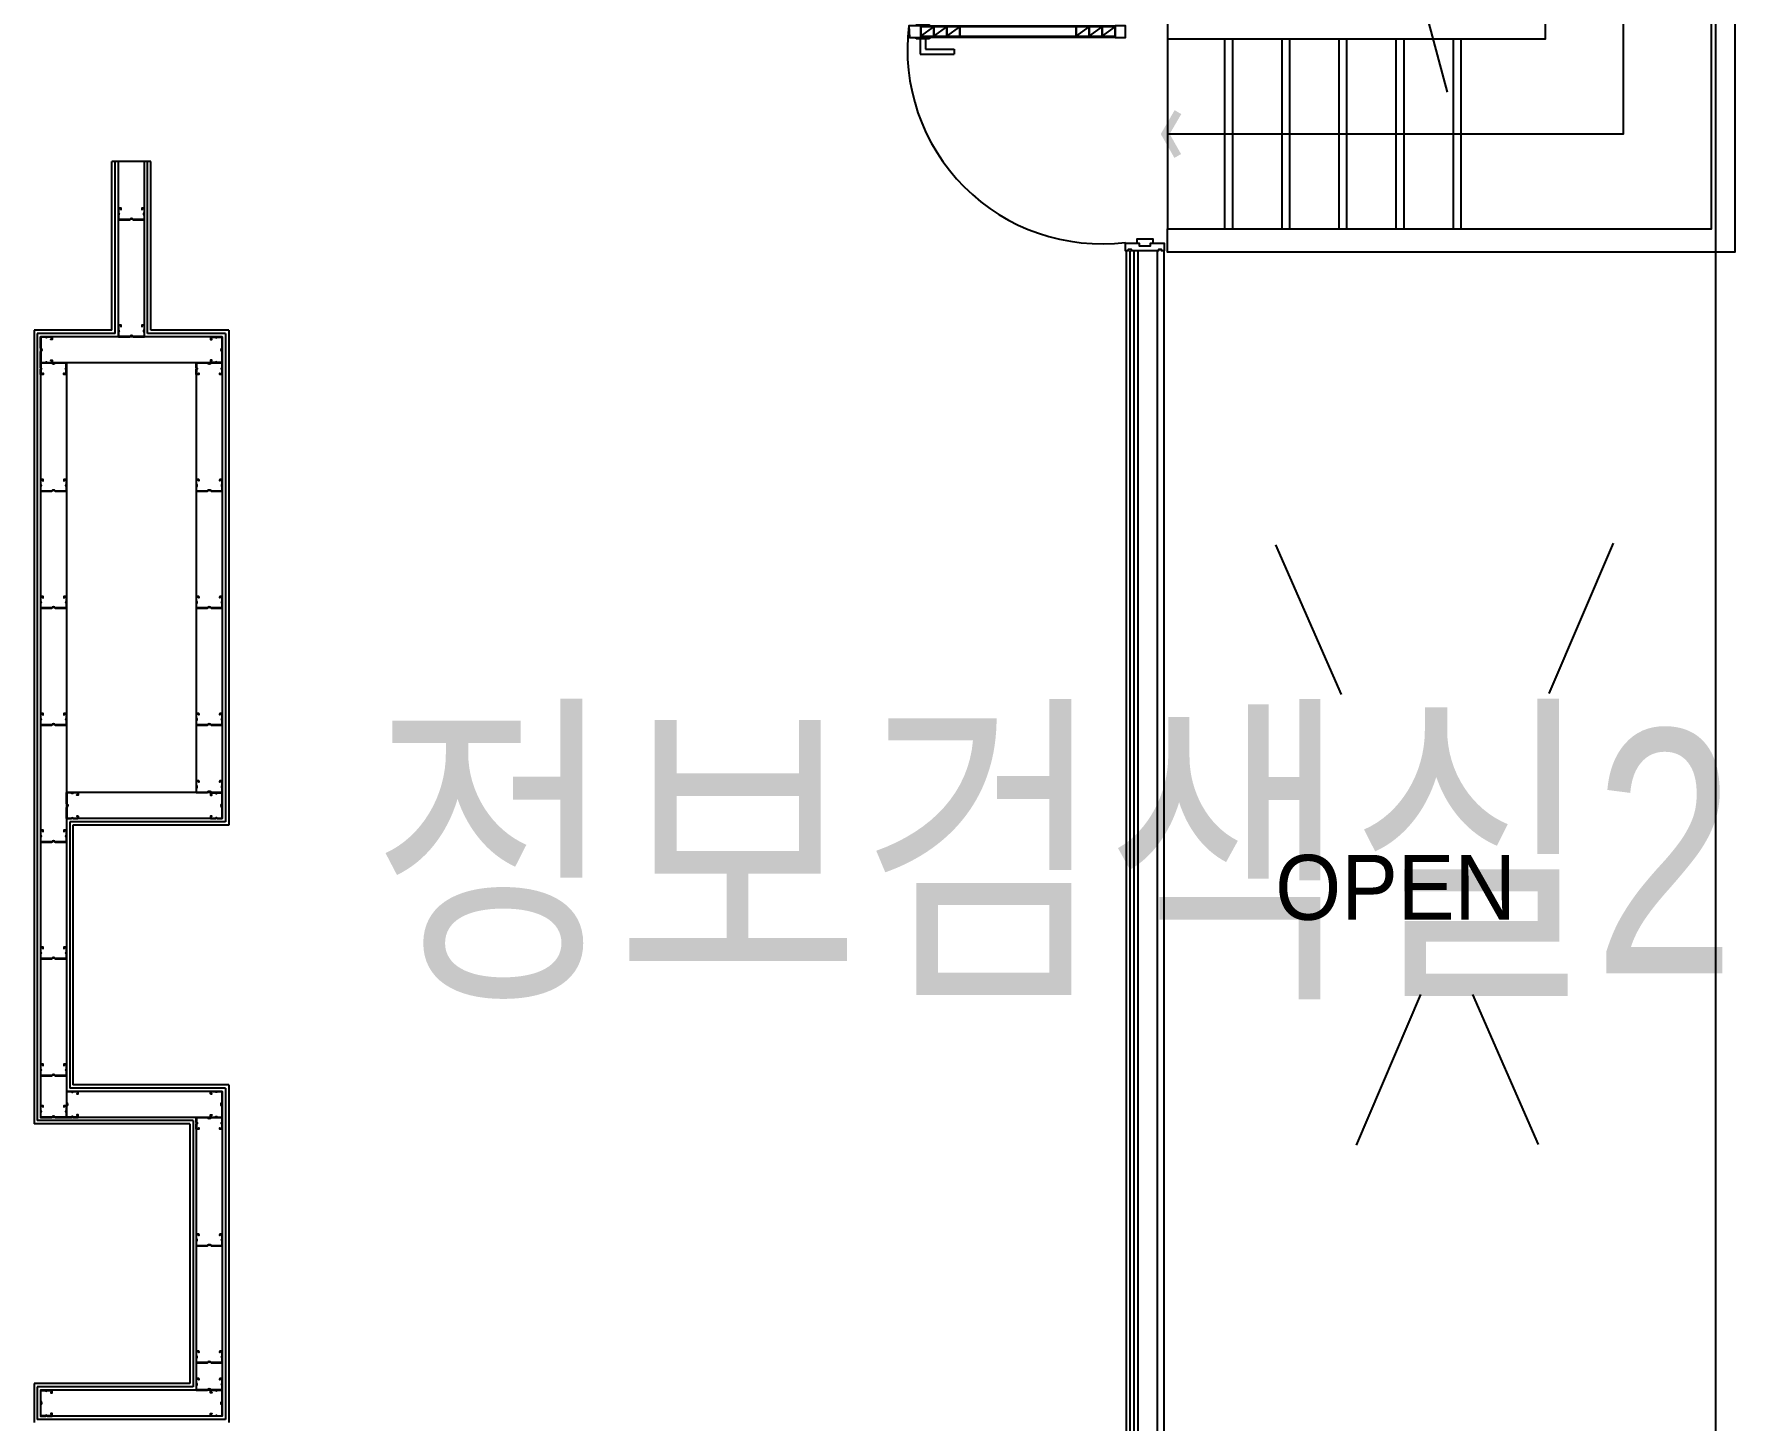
# Model space of a CAD drawing. Header units: metres. Extents: x 630750 to 860239, y 578133 to 726633.
# Drawn here: x 687329 to 693879, y 649751 to 655091 of the extents above; entities that cross this region are included whole.
import ezdxf

# ---------------------------------------------------------------- set-up
doc = ezdxf.new("R2010")
doc.units = ezdxf.units.M
doc.header["$LTSCALE"] = 300
for name, pattern in [('HIDDEN', [2, 1, -1]), ('HIDDEN-1', [1.4, 0.35, -0.7, 0.35]), ('업무시설_xr-base$0$CONTINOUS', [0])]:
    doc.linetypes.add(name, pattern=pattern)
for name, color, linetype in [('A-CEN-1', 1, 'Continuous'), ('A-TXT-S', 3, 'Continuous'), ('KUK-DOOR', 4, 'Continuous'), ('KUK-DOOR-FRAME', 4, 'Continuous'), ('KUK-DRYWALL', 4, 'Continuous'), ('KUK-F-LEVEL', 4, 'Continuous'), ('KUK-WALL-DRYWALL', 4, 'Continuous'), ('KUK-석고보드', 201, 'Continuous')]:
    doc.layers.add(name, color=color, linetype=linetype)
doc.styles.add('돋움', font='')
doc.styles.get('돋움').set_extended_font_data('Dotum')

# ---------------------------------------------------------------- blocks, each defined once
blk = doc.blocks.new('A$C742B7414')
at = {"layer": 'KUK-F-LEVEL'}
blk.add_hatch(color=5, dxfattribs=at).paths.add_polyline_path([(10190.3, 13755.7), (10216, 13770.4), (10172, 13847.6), (10216.8, 13924.3), (10191.2, 13939.3), (10137.8, 13847.7)])
at = {"layer": 'KUK-F-LEVEL', "color": 6, "linetype": '업무시설_xr-base$0$CONTINOUS', "ltscale": 1000}
for p, q in [((10163.5, 14212.4), (10163.5, 13482.4)), ((10413.5, 14212.4), (10413.5, 13482.4)), ((10633.5, 14212.4), (10633.5, 13482.4)), ((10853.5, 14212.4), (10853.5, 13482.4)), ((11073.5, 14212.4), (11073.5, 13482.4)), ((11293.5, 14212.4), (11293.5, 13482.4))]:
    blk.add_line(p, q, dxfattribs=at)
at = {"layer": 'KUK-F-LEVEL', "color": 8, "linetype": 'HIDDEN', "ltscale": 300}
for p, q in [((10383.5, 14212.4), (10383.5, 13482.4)), ((10603.5, 14212.4), (10603.5, 13482.4)), ((10823.5, 14212.4), (10823.5, 13482.4)), ((11043.5, 14212.4), (11043.5, 13482.4)), ((11263.5, 14212.4), (11263.5, 13482.4))]:
    blk.add_line(p, q, dxfattribs=at)
at = {"layer": 'KUK-F-LEVEL', "color": 1, "elevation": 0.8}
blk.add_lwpolyline([(10751.7, 15778.9), (10980.9, 14979.5), (10823.9, 14916.5), (11171.7, 14916.5), (11014.7, 14853.5), (11240.9, 14009.2)], dxfattribs=at)
at = {"layer": 'KUK-F-LEVEL', "color": 6, "linetype": '업무시설_xr-base$0$CONTINOUS', "ltscale": 1000}
for points in [[(10876.9, 15342.2), (12348.1, 15342.1), (12348.1, 13392.4), (10163.5, 13392.4), (10163.5, 13482.4)], [(10163.5, 13482.4), (12258.1, 13482.4), (12258.1, 15252.1), (10902.7, 15252.2)], [(11103.4, 14522.4), (11618.1, 14522.4), (11618.1, 14212.4), (10163.5, 14212.4)], [(11127.5, 14432.4), (11528.1, 14432.4), (11528.1, 14302.4), (10163.5, 14302.4), (10163.5, 14212.4)]]:
    blk.add_lwpolyline(points, dxfattribs=at)
at = {"layer": 'KUK-F-LEVEL', "color": 5}
blk.add_lwpolyline([(11099.2, 14887.4), (11918.1, 14887.4), (11918.1, 13847.5), (10163.5, 13847.5)], dxfattribs=at)
blk = doc.blocks.new('피난도어')
at = {"layer": 'KUK-DOOR', "color": 6}
for p, q in [((1504792, 215576.3, -6432.8), (1504792, 215636.3, -6432.8)), ((1504792, 215636.3, -6432.8), (1504922, 215636.3, -6432.8)), ((1504922, 215616.3, -6432.8), (1504922, 215636.3, -6432.8)), ((1504827.5, 215576.3, -6432.8), (1504776.5, 215576.3, -6432.8)), ((1504776.5, 215576.3, -6432.8), (1504776.5, 215571.3, 0)), ((1504812, 215576.3, -6432.8), (1504812, 215616.3, -6432.8)), ((1504812, 215616.3, -6432.8), (1504922, 215616.3, -6432.8)), ((1504827.5, 215571.3, -6432.8), (1504827.5, 215576.3, -6432.8)), ((1504776.5, 215521.3, 0), (1504776.5, 215526.3, 6432.8)), ((1504827.5, 215521.3, 0), (1504776.5, 215521.3, 0)), ((1504792, 215521.3, 0), (1504792, 215461.3, 0)), ((1504812, 215521.3, 0), (1504812, 215481.3, 0)), ((1504827.5, 215526.3, 0), (1504827.5, 215521.3, 0)), ((1504792, 215461.3, 0), (1504922, 215461.3, 0)), ((1504812, 215481.3, 0), (1504922, 215481.3, 0)), ((1504922, 215481.3, 0), (1504922, 215461.3, 0))]:
    blk.add_line(p, q, dxfattribs=at)
at = {"layer": 'KUK-DOOR', "color": 251}
for p, q in [((1504778.2, 215571.3, -6432.8), (1504778.2, 215576.3, -6432.8)), ((1504779.8, 215571.3, -6432.8), (1504779.8, 215576.3, -6432.8)), ((1504782.4, 215571.3, -6432.8), (1504782.4, 215576.3, -6432.8)), ((1504786.9, 215571.3, -6432.8), (1504786.9, 215576.3, -6432.8)), ((1504793.1, 215571.3, -6432.8), (1504793.1, 215576.3, -6432.8)), ((1504810.9, 215571.3, -6432.8), (1504810.9, 215576.3, -6432.8)), ((1504817.1, 215571.3, -6432.8), (1504817.1, 215576.3, -6432.8)), ((1504821.6, 215571.3, -6432.8), (1504821.6, 215576.3, -6432.8)), ((1504824.2, 215571.3, -6432.8), (1504824.2, 215576.3, -6432.8)), ((1504825.8, 215571.3, -6432.8), (1504825.8, 215576.3, -6432.8)), ((1504827, 215571.3, -6432.8), (1504827, 215576.3, -6432.8)), ((1504778.2, 215526.3, 0), (1504778.2, 215521.3, 0)), ((1504779.8, 215526.3, 0), (1504779.8, 215521.3, 0)), ((1504782.4, 215526.3, 0), (1504782.4, 215521.3, 0)), ((1504786.9, 215526.3, 0), (1504786.9, 215521.3, 0)), ((1504793.1, 215526.3, 0), (1504793.1, 215521.3, 0)), ((1504810.9, 215526.3, 0), (1504810.9, 215521.3, 0)), ((1504817.1, 215526.3, 0), (1504817.1, 215521.3, 0)), ((1504821.6, 215526.3, 0), (1504821.6, 215521.3, 0)), ((1504824.2, 215526.3, 0), (1504824.2, 215521.3, 0)), ((1504825.8, 215526.3, 0), (1504825.8, 215521.3, 0)), ((1504827, 215526.3, 0), (1504827, 215521.3, 0))]:
    blk.add_line(p, q, dxfattribs=at)
at = {"layer": 'KUK-DOOR', "color": 1, "ltscale": 100}
for p, q in [((1504794.5, 215531.3, 0), (1504844.5, 215566.3, 0)), ((1504844.5, 215531.3, 0), (1504894.5, 215566.3, 0)), ((1504894.5, 215531.3, 0), (1504944.5, 215566.3, 0)), ((1505392.5, 215531.3, 0), (1505442.5, 215566.3, 0)), ((1505442.5, 215531.3, 0), (1505492.5, 215566.3, 0)), ((1505492.5, 215531.3, 0), (1505542.5, 215566.3, 0))]:
    blk.add_line(p, q, dxfattribs=at)
at = {"layer": 'KUK-DOOR', "color": 8}
blk.add_line((1504944.5, 215531.3, 0), (1504944.5, 215566.3, 0), dxfattribs=at)
at = {"layer": 'KUK-DOOR', "color": 7, "elevation": 0}
for points in [[(1504757.5, 215571.3), (1504748.5, 215571.3), (1504751, 215526.3), (1504794.5, 215526.3), (1504794.5, 215571.3), (1504757.5, 215571.3)], [(1504794.5, 215571.3), (1505542.5, 215571.3)], [(1505542.5, 215571.3), (1505542.5, 215526.3), (1505582.5, 215526.3), (1505582.5, 215530.3), (1505582.5, 215530.3), (1505582.5, 215571.3), (1505542.5, 215571.3)], [(1505542.5, 215526.3), (1504794.5, 215526.3)]]:
    blk.add_lwpolyline(points, dxfattribs=at)
at = {"layer": 'KUK-DOOR', "color": 1, "ltscale": 100, "elevation": 0}
for points in [[(1504794.5, 215531.3), (1504844.5, 215531.3), (1504844.5, 215566.3), (1504794.5, 215566.3)], [(1504844.5, 215531.3), (1504894.5, 215531.3), (1504894.5, 215566.3), (1504844.5, 215566.3)], [(1504894.5, 215531.3), (1504944.5, 215531.3), (1504944.5, 215566.3), (1504894.5, 215566.3)], [(1504944.5, 215531.3), (1505392.5, 215531.3), (1505392.5, 215566.3), (1504944.5, 215566.3)], [(1505392.5, 215531.3), (1505442.5, 215531.3), (1505442.5, 215566.3), (1505392.5, 215566.3)], [(1505442.5, 215531.3), (1505492.5, 215531.3), (1505492.5, 215566.3), (1505442.5, 215566.3)], [(1505492.5, 215531.3), (1505542.5, 215531.3), (1505542.5, 215566.3), (1505492.5, 215566.3)]]:
    blk.add_lwpolyline(points, close=True, dxfattribs=at)
at = {"layer": 'KUK-DOOR', "color": 1, "elevation": 0}
blk.add_lwpolyline([(1505542.5, 215571.3), (1505542.5, 215531.3)], dxfattribs=at)
at = {"layer": 'KUK-DOOR', "color": 1}
blk.add_arc((1505490.2, 215479, 0), 747.5, 172.9093, 277.09063, dxfattribs=at)

msp = doc.modelspace()

# ---------------------------------------------------------------- linework, layer by layer
at = {"layer": 'A-CEN-1', "linetype": 'Continuous'}
msp.add_line((693804.4, 706258.8), (693804.4, 634531.9), dxfattribs=at)
at = {"layer": 'KUK-DOOR-FRAME', "elevation": 0}
msp.add_lwpolyline([(691681.4, 654285.7), (691681.4, 654285.7), (691681.4, 654285.7), (691681.4, 654285.7), (691681.4, 654285.7), (691681.4, 654261.7), (691681.4, 654255.7), (691677.9, 654255.7), (691671.4, 654255.7), (691671.4, 654260.7), (691658.9, 654260.7), (691658.9, 654255.7), (691554.9, 654255.7), (691554.9, 654260.7), (691542.4, 654260.7), (691542.4, 654255.7), (691532.4, 654255.7), (691532.4, 654261.7), (691532.4, 654261.7), (691532.4, 654285.7), (691585.4, 654285.7), (691585.4, 654275.7), (691628.4, 654275.7), (691628.4, 654285.7), (691681.4, 654285.7)], dxfattribs=at)
at = {"layer": 'KUK-DOOR-FRAME', "extrusion": (1.80681e-09, -2.22405e-18, 1), "elevation": 0}
msp.add_lwpolyline([(691628.4, 654275.7), (691628.4, 654285.7), (691638.4, 654285.7), (691638.4, 654300.7), (691575.4, 654300.7), (691575.4, 654285.7), (691585.4, 654285.7), (691585.4, 654275.7), (691628.4, 654275.7)], dxfattribs=at)
at = {"layer": 'KUK-DRYWALL', "color": 8, "elevation": 0}
for points in [[(687664.4, 654419.2), (687664.4, 654420.2), (687654.4, 654420.2), (687654.4, 654400.2, -1), (687654.4, 654395.2), (687654.4, 654375.2), (687697.9, 654375.2, -0.589997), (687710.9, 654375.2), (687754.4, 654375.2), (687754.4, 654395.2, -1), (687754.4, 654400.2), (687754.4, 654420.2), (687744.4, 654420.2), (687744.4, 654415.2), (687745.4, 654415.2), (687745.4, 654419.2), (687753.4, 654419.2), (687753.4, 654401.1, 0.745356), (687753.4, 654394.4), (687753.4, 654376.2), (687711.5, 654376.2, 0.542783), (687697.3, 654376.2), (687655.4, 654376.2), (687655.4, 654394.4, 0.745356), (687655.4, 654401.1), (687655.4, 654419.2), (687663.4, 654419.2), (687663.4, 654415.2), (687664.4, 654415.2), (687664.4, 654420.2)], [(687398.4, 653835.2), (687399.4, 653835.2), (687399.4, 653825.2), (687379.4, 653825.2, 1), (687374.4, 653825.2), (687354.4, 653825.2), (687354.4, 653868.7, 0.589997), (687354.4, 653881.7), (687354.4, 653925.2), (687374.4, 653925.2, 1), (687379.4, 653925.2), (687399.4, 653925.2), (687399.4, 653915.2), (687394.4, 653915.2), (687394.4, 653916.2), (687398.4, 653916.2), (687398.4, 653924.2), (687380.2, 653924.2, -0.745356), (687373.5, 653924.2), (687355.4, 653924.2), (687355.4, 653882.3, -0.542783), (687355.4, 653868.2), (687355.4, 653826.2), (687373.5, 653826.2, -0.745356), (687380.2, 653826.2), (687398.4, 653826.2), (687398.4, 653834.2), (687394.4, 653834.2), (687394.4, 653835.2), (687399.4, 653835.2)], [(687664.4, 653969.2), (687664.4, 653970.2), (687654.4, 653970.2), (687654.4, 653950.2, -1), (687654.4, 653945.2), (687654.4, 653925.2), (687697.9, 653925.2, -0.589997), (687710.9, 653925.2), (687754.4, 653925.2), (687754.4, 653945.2, -1), (687754.4, 653950.2), (687754.4, 653970.2), (687744.4, 653970.2), (687744.4, 653965.2), (687745.4, 653965.2), (687745.4, 653969.2), (687753.4, 653969.2), (687753.4, 653951.1, 0.745356), (687753.4, 653944.4), (687753.4, 653926.2), (687711.5, 653926.2, 0.542783), (687697.3, 653926.2), (687655.4, 653926.2), (687655.4, 653944.4, 0.745356), (687655.4, 653951.1), (687655.4, 653969.2), (687663.4, 653969.2), (687663.4, 653965.2), (687664.4, 653965.2), (687664.4, 653970.2)], [(688010.4, 653835.2), (688009.4, 653835.2), (688009.4, 653825.2), (688029.4, 653825.2, -1), (688034.4, 653825.2), (688054.4, 653825.2), (688054.4, 653868.7, -0.589997), (688054.4, 653881.7), (688054.4, 653925.2), (688034.4, 653925.2, -1), (688029.4, 653925.2), (688009.4, 653925.2), (688009.4, 653915.2), (688014.4, 653915.2), (688014.4, 653916.2), (688010.4, 653916.2), (688010.4, 653924.2), (688028.5, 653924.2, 0.745356), (688035.2, 653924.2), (688053.4, 653924.2), (688053.4, 653882.3, 0.542783), (688053.4, 653868.2), (688053.4, 653826.2), (688035.2, 653826.2, 0.745356), (688028.5, 653826.2), (688010.4, 653826.2), (688010.4, 653834.2), (688014.4, 653834.2), (688014.4, 653835.2), (688009.4, 653835.2)], [(687364.4, 653781.2), (687364.4, 653780.2), (687354.4, 653780.2), (687354.4, 653800.2, 1), (687354.4, 653805.2), (687354.4, 653825.2), (687397.9, 653825.2, 0.589997), (687410.9, 653825.2), (687454.4, 653825.2), (687454.4, 653805.2, 1), (687454.4, 653800.2), (687454.4, 653780.2), (687444.4, 653780.2), (687444.4, 653785.2), (687445.4, 653785.2), (687445.4, 653781.2), (687453.4, 653781.2), (687453.4, 653799.4, -0.745356), (687453.4, 653806.1), (687453.4, 653824.2), (687411.5, 653824.2, -0.542783), (687397.3, 653824.2), (687355.4, 653824.2), (687355.4, 653806.1, -0.745356), (687355.4, 653799.4), (687355.4, 653781.2), (687363.4, 653781.2), (687363.4, 653785.2), (687364.4, 653785.2), (687364.4, 653780.2)], [(687964.4, 653781.2), (687964.4, 653780.2), (687954.4, 653780.2), (687954.4, 653800.2, 1), (687954.4, 653805.2), (687954.4, 653825.2), (687997.9, 653825.2, 0.589997), (688010.9, 653825.2), (688054.4, 653825.2), (688054.4, 653805.2, 1), (688054.4, 653800.2), (688054.4, 653780.2), (688044.4, 653780.2), (688044.4, 653785.2), (688045.4, 653785.2), (688045.4, 653781.2), (688053.4, 653781.2), (688053.4, 653799.4, -0.745356), (688053.4, 653806.1), (688053.4, 653824.2), (688011.5, 653824.2, -0.542783), (687997.3, 653824.2), (687955.4, 653824.2), (687955.4, 653806.1, -0.745356), (687955.4, 653799.4), (687955.4, 653781.2), (687963.4, 653781.2), (687963.4, 653785.2), (687964.4, 653785.2), (687964.4, 653780.2)], [(687364.4, 653374.2), (687364.4, 653375.2), (687354.4, 653375.2), (687354.4, 653355.2, -1), (687354.4, 653350.2), (687354.4, 653330.2), (687397.9, 653330.2, -0.589997), (687410.9, 653330.2), (687454.4, 653330.2), (687454.4, 653350.2, -1), (687454.4, 653355.2), (687454.4, 653375.2), (687444.4, 653375.2), (687444.4, 653370.2), (687445.4, 653370.2), (687445.4, 653374.2), (687453.4, 653374.2), (687453.4, 653356.1, 0.745356), (687453.4, 653349.4), (687453.4, 653331.2), (687411.5, 653331.2, 0.542783), (687397.3, 653331.2), (687355.4, 653331.2), (687355.4, 653349.4, 0.745356), (687355.4, 653356.1), (687355.4, 653374.2), (687363.4, 653374.2), (687363.4, 653370.2), (687364.4, 653370.2), (687364.4, 653375.2)], [(687964.4, 653374.2), (687964.4, 653375.2), (687954.4, 653375.2), (687954.4, 653355.2, -1), (687954.4, 653350.2), (687954.4, 653330.2), (687997.9, 653330.2, -0.589997), (688010.9, 653330.2), (688054.4, 653330.2), (688054.4, 653350.2, -1), (688054.4, 653355.2), (688054.4, 653375.2), (688044.4, 653375.2), (688044.4, 653370.2), (688045.4, 653370.2), (688045.4, 653374.2), (688053.4, 653374.2), (688053.4, 653356.1, 0.745356), (688053.4, 653349.4), (688053.4, 653331.2), (688011.5, 653331.2, 0.542783), (687997.3, 653331.2), (687955.4, 653331.2), (687955.4, 653349.4, 0.745356), (687955.4, 653356.1), (687955.4, 653374.2), (687963.4, 653374.2), (687963.4, 653370.2), (687964.4, 653370.2), (687964.4, 653375.2)], [(687364.4, 652924.2), (687364.4, 652925.2), (687354.4, 652925.2), (687354.4, 652905.2, -1), (687354.4, 652900.2), (687354.4, 652880.2), (687397.9, 652880.2, -0.589997), (687410.9, 652880.2), (687454.4, 652880.2), (687454.4, 652900.2, -1), (687454.4, 652905.2), (687454.4, 652925.2), (687444.4, 652925.2), (687444.4, 652920.2), (687445.4, 652920.2), (687445.4, 652924.2), (687453.4, 652924.2), (687453.4, 652906.1, 0.745356), (687453.4, 652899.4), (687453.4, 652881.2), (687411.5, 652881.2, 0.542783), (687397.3, 652881.2), (687355.4, 652881.2), (687355.4, 652899.4, 0.745356), (687355.4, 652906.1), (687355.4, 652924.2), (687363.4, 652924.2), (687363.4, 652920.2), (687364.4, 652920.2), (687364.4, 652925.2)], [(687964.4, 652924.2), (687964.4, 652925.2), (687954.4, 652925.2), (687954.4, 652905.2, -1), (687954.4, 652900.2), (687954.4, 652880.2), (687997.9, 652880.2, -0.589997), (688010.9, 652880.2), (688054.4, 652880.2), (688054.4, 652900.2, -1), (688054.4, 652905.2), (688054.4, 652925.2), (688044.4, 652925.2), (688044.4, 652920.2), (688045.4, 652920.2), (688045.4, 652924.2), (688053.4, 652924.2), (688053.4, 652906.1, 0.745356), (688053.4, 652899.4), (688053.4, 652881.2), (688011.5, 652881.2, 0.542783), (687997.3, 652881.2), (687955.4, 652881.2), (687955.4, 652899.4, 0.745356), (687955.4, 652906.1), (687955.4, 652924.2), (687963.4, 652924.2), (687963.4, 652920.2), (687964.4, 652920.2), (687964.4, 652925.2)], [(687364.4, 652474.2), (687364.4, 652475.2), (687354.4, 652475.2), (687354.4, 652455.2, -1), (687354.4, 652450.2), (687354.4, 652430.2), (687397.9, 652430.2, -0.589997), (687410.9, 652430.2), (687454.4, 652430.2), (687454.4, 652450.2, -1), (687454.4, 652455.2), (687454.4, 652475.2), (687444.4, 652475.2), (687444.4, 652470.2), (687445.4, 652470.2), (687445.4, 652474.2), (687453.4, 652474.2), (687453.4, 652456.1, 0.745356), (687453.4, 652449.4), (687453.4, 652431.2), (687411.5, 652431.2, 0.542783), (687397.3, 652431.2), (687355.4, 652431.2), (687355.4, 652449.4, 0.745356), (687355.4, 652456.1), (687355.4, 652474.2), (687363.4, 652474.2), (687363.4, 652470.2), (687364.4, 652470.2), (687364.4, 652475.2)], [(687964.4, 652474.2), (687964.4, 652475.2), (687954.4, 652475.2), (687954.4, 652455.2, -1), (687954.4, 652450.2), (687954.4, 652430.2), (687997.9, 652430.2, -0.589997), (688010.9, 652430.2), (688054.4, 652430.2), (688054.4, 652450.2, -1), (688054.4, 652455.2), (688054.4, 652475.2), (688044.4, 652475.2), (688044.4, 652470.2), (688045.4, 652470.2), (688045.4, 652474.2), (688053.4, 652474.2), (688053.4, 652456.1, 0.745356), (688053.4, 652449.4), (688053.4, 652431.2), (688011.5, 652431.2, 0.542783), (687997.3, 652431.2), (687955.4, 652431.2), (687955.4, 652449.4, 0.745356), (687955.4, 652456.1), (687955.4, 652474.2), (687963.4, 652474.2), (687963.4, 652470.2), (687964.4, 652470.2), (687964.4, 652475.2)], [(687498.4, 652080.2), (687499.4, 652080.2), (687499.4, 652070.2), (687479.4, 652070.2, 1), (687474.4, 652070.2), (687454.4, 652070.2), (687454.4, 652113.7, 0.589997), (687454.4, 652126.7), (687454.4, 652170.2), (687474.4, 652170.2, 1), (687479.4, 652170.2), (687499.4, 652170.2), (687499.4, 652160.2), (687494.4, 652160.2), (687494.4, 652161.2), (687498.4, 652161.2), (687498.4, 652169.2), (687480.2, 652169.2, -0.745356), (687473.5, 652169.2), (687455.4, 652169.2), (687455.4, 652127.3, -0.542783), (687455.4, 652113.2), (687455.4, 652071.2), (687473.5, 652071.2, -0.745356), (687480.2, 652071.2), (687498.4, 652071.2), (687498.4, 652079.2), (687494.4, 652079.2), (687494.4, 652080.2), (687499.4, 652080.2)], [(687964.4, 652214.2), (687964.4, 652215.2), (687954.4, 652215.2), (687954.4, 652195.2, -1), (687954.4, 652190.2), (687954.4, 652170.2), (687997.9, 652170.2, -0.589997), (688010.9, 652170.2), (688054.4, 652170.2), (688054.4, 652190.2, -1), (688054.4, 652195.2), (688054.4, 652215.2), (688044.4, 652215.2), (688044.4, 652210.2), (688045.4, 652210.2), (688045.4, 652214.2), (688053.4, 652214.2), (688053.4, 652196.1, 0.745356), (688053.4, 652189.4), (688053.4, 652171.2), (688011.5, 652171.2, 0.542783), (687997.3, 652171.2), (687955.4, 652171.2), (687955.4, 652189.4, 0.745356), (687955.4, 652196.1), (687955.4, 652214.2), (687963.4, 652214.2), (687963.4, 652210.2), (687964.4, 652210.2), (687964.4, 652215.2)], [(688010.4, 652080.2), (688009.4, 652080.2), (688009.4, 652070.2), (688029.4, 652070.2, -1), (688034.4, 652070.2), (688054.4, 652070.2), (688054.4, 652113.7, -0.589997), (688054.4, 652126.7), (688054.4, 652170.2), (688034.4, 652170.2, -1), (688029.4, 652170.2), (688009.4, 652170.2), (688009.4, 652160.2), (688014.4, 652160.2), (688014.4, 652161.2), (688010.4, 652161.2), (688010.4, 652169.2), (688028.5, 652169.2, 0.745356), (688035.2, 652169.2), (688053.4, 652169.2), (688053.4, 652127.3, 0.542783), (688053.4, 652113.2), (688053.4, 652071.2), (688035.2, 652071.2, 0.745356), (688028.5, 652071.2), (688010.4, 652071.2), (688010.4, 652079.2), (688014.4, 652079.2), (688014.4, 652080.2), (688009.4, 652080.2)], [(687364.4, 652024.2), (687364.4, 652025.2), (687354.4, 652025.2), (687354.4, 652005.2, -1), (687354.4, 652000.2), (687354.4, 651980.2), (687397.9, 651980.2, -0.589997), (687410.9, 651980.2), (687454.4, 651980.2), (687454.4, 652000.2, -1), (687454.4, 652005.2), (687454.4, 652025.2), (687444.4, 652025.2), (687444.4, 652020.2), (687445.4, 652020.2), (687445.4, 652024.2), (687453.4, 652024.2), (687453.4, 652006.1, 0.745356), (687453.4, 651999.4), (687453.4, 651981.2), (687411.5, 651981.2, 0.542783), (687397.3, 651981.2), (687355.4, 651981.2), (687355.4, 651999.4, 0.745356), (687355.4, 652006.1), (687355.4, 652024.2), (687363.4, 652024.2), (687363.4, 652020.2), (687364.4, 652020.2), (687364.4, 652025.2)], [(687364.4, 651574.2), (687364.4, 651575.2), (687354.4, 651575.2), (687354.4, 651555.2, -1), (687354.4, 651550.2), (687354.4, 651530.2), (687397.9, 651530.2, -0.589997), (687410.9, 651530.2), (687454.4, 651530.2), (687454.4, 651550.2, -1), (687454.4, 651555.2), (687454.4, 651575.2), (687444.4, 651575.2), (687444.4, 651570.2), (687445.4, 651570.2), (687445.4, 651574.2), (687453.4, 651574.2), (687453.4, 651556.1, 0.745356), (687453.4, 651549.4), (687453.4, 651531.2), (687411.5, 651531.2, 0.542783), (687397.3, 651531.2), (687355.4, 651531.2), (687355.4, 651549.4, 0.745356), (687355.4, 651556.1), (687355.4, 651574.2), (687363.4, 651574.2), (687363.4, 651570.2), (687364.4, 651570.2), (687364.4, 651575.2)], [(687364.4, 651124.2), (687364.4, 651125.2), (687354.4, 651125.2), (687354.4, 651105.2, -1), (687354.4, 651100.2), (687354.4, 651080.2), (687397.9, 651080.2, -0.589997), (687410.9, 651080.2), (687454.4, 651080.2), (687454.4, 651100.2, -1), (687454.4, 651105.2), (687454.4, 651125.2), (687444.4, 651125.2), (687444.4, 651120.2), (687445.4, 651120.2), (687445.4, 651124.2), (687453.4, 651124.2), (687453.4, 651106.1, 0.745356), (687453.4, 651099.4), (687453.4, 651081.2), (687411.5, 651081.2, 0.542783), (687397.3, 651081.2), (687355.4, 651081.2), (687355.4, 651099.4, 0.745356), (687355.4, 651106.1), (687355.4, 651124.2), (687363.4, 651124.2), (687363.4, 651120.2), (687364.4, 651120.2), (687364.4, 651125.2)], [(687498.4, 651010.2), (687499.4, 651010.2), (687499.4, 651020.2), (687479.4, 651020.2, -1), (687474.4, 651020.2), (687454.4, 651020.2), (687454.4, 650976.7, -0.589997), (687454.4, 650963.7), (687454.4, 650920.2), (687474.4, 650920.2, -1), (687479.4, 650920.2), (687499.4, 650920.2), (687499.4, 650930.2), (687494.4, 650930.2), (687494.4, 650929.2), (687498.4, 650929.2), (687498.4, 650921.2), (687480.2, 650921.2, 0.745356), (687473.5, 650921.2), (687455.4, 650921.2), (687455.4, 650963.2, 0.542783), (687455.4, 650977.3), (687455.4, 651019.2), (687473.5, 651019.2, 0.745356), (687480.2, 651019.2), (687498.4, 651019.2), (687498.4, 651011.2), (687494.4, 651011.2), (687494.4, 651010.2), (687499.4, 651010.2)], [(688010.4, 651010.2), (688009.4, 651010.2), (688009.4, 651020.2), (688029.4, 651020.2, 1), (688034.4, 651020.2), (688054.4, 651020.2), (688054.4, 650976.7, 0.589997), (688054.4, 650963.7), (688054.4, 650920.2), (688034.4, 650920.2, 1), (688029.4, 650920.2), (688009.4, 650920.2), (688009.4, 650930.2), (688014.4, 650930.2), (688014.4, 650929.2), (688010.4, 650929.2), (688010.4, 650921.2), (688028.5, 650921.2, -0.745356), (688035.2, 650921.2), (688053.4, 650921.2), (688053.4, 650963.2, -0.542783), (688053.4, 650977.3), (688053.4, 651019.2), (688035.2, 651019.2, -0.745356), (688028.5, 651019.2), (688010.4, 651019.2), (688010.4, 651011.2), (688014.4, 651011.2), (688014.4, 651010.2), (688009.4, 651010.2)], [(687364.4, 650964.2), (687364.4, 650965.2), (687354.4, 650965.2), (687354.4, 650945.2, -1), (687354.4, 650940.2), (687354.4, 650920.2), (687397.9, 650920.2, -0.589997), (687410.9, 650920.2), (687454.4, 650920.2), (687454.4, 650940.2, -1), (687454.4, 650945.2), (687454.4, 650965.2), (687444.4, 650965.2), (687444.4, 650960.2), (687445.4, 650960.2), (687445.4, 650964.2), (687453.4, 650964.2), (687453.4, 650946.1, 0.745356), (687453.4, 650939.4), (687453.4, 650921.2), (687411.5, 650921.2, 0.542783), (687397.3, 650921.2), (687355.4, 650921.2), (687355.4, 650939.4, 0.745356), (687355.4, 650946.1), (687355.4, 650964.2), (687363.4, 650964.2), (687363.4, 650960.2), (687364.4, 650960.2), (687364.4, 650965.2)], [(687964.4, 650876.2), (687964.4, 650875.2), (687954.4, 650875.2), (687954.4, 650895.2, 1), (687954.4, 650900.2), (687954.4, 650920.2), (687997.9, 650920.2, 0.589997), (688010.9, 650920.2), (688054.4, 650920.2), (688054.4, 650900.2, 1), (688054.4, 650895.2), (688054.4, 650875.2), (688044.4, 650875.2), (688044.4, 650880.2), (688045.4, 650880.2), (688045.4, 650876.2), (688053.4, 650876.2), (688053.4, 650894.4, -0.745356), (688053.4, 650901.1), (688053.4, 650919.2), (688011.5, 650919.2, -0.542783), (687997.3, 650919.2), (687955.4, 650919.2), (687955.4, 650901.1, -0.745356), (687955.4, 650894.4), (687955.4, 650876.2), (687963.4, 650876.2), (687963.4, 650880.2), (687964.4, 650880.2), (687964.4, 650875.2)], [(687964.4, 650469.2), (687964.4, 650470.2), (687954.4, 650470.2), (687954.4, 650450.2, -1), (687954.4, 650445.2), (687954.4, 650425.2), (687997.9, 650425.2, -0.589997), (688010.9, 650425.2), (688054.4, 650425.2), (688054.4, 650445.2, -1), (688054.4, 650450.2), (688054.4, 650470.2), (688044.4, 650470.2), (688044.4, 650465.2), (688045.4, 650465.2), (688045.4, 650469.2), (688053.4, 650469.2), (688053.4, 650451.1, 0.745356), (688053.4, 650444.4), (688053.4, 650426.2), (688011.5, 650426.2, 0.542783), (687997.3, 650426.2), (687955.4, 650426.2), (687955.4, 650444.4, 0.745356), (687955.4, 650451.1), (687955.4, 650469.2), (687963.4, 650469.2), (687963.4, 650465.2), (687964.4, 650465.2), (687964.4, 650470.2)], [(687964.4, 650019.2), (687964.4, 650020.2), (687954.4, 650020.2), (687954.4, 650000.2, -1), (687954.4, 649995.2), (687954.4, 649975.2), (687997.9, 649975.2, -0.589997), (688010.9, 649975.2), (688054.4, 649975.2), (688054.4, 649995.2, -1), (688054.4, 650000.2), (688054.4, 650020.2), (688044.4, 650020.2), (688044.4, 650015.2), (688045.4, 650015.2), (688045.4, 650019.2), (688053.4, 650019.2), (688053.4, 650001.1, 0.745356), (688053.4, 649994.4), (688053.4, 649976.2), (688011.5, 649976.2, 0.542783), (687997.3, 649976.2), (687955.4, 649976.2), (687955.4, 649994.4, 0.745356), (687955.4, 650001.1), (687955.4, 650019.2), (687963.4, 650019.2), (687963.4, 650015.2), (687964.4, 650015.2), (687964.4, 650020.2)], [(687398.4, 649860.2), (687399.4, 649860.2), (687399.4, 649870.2), (687379.4, 649870.2, -1), (687374.4, 649870.2), (687354.4, 649870.2), (687354.4, 649826.7, -0.589997), (687354.4, 649813.7), (687354.4, 649770.2), (687374.4, 649770.2, -1), (687379.4, 649770.2), (687399.4, 649770.2), (687399.4, 649780.2), (687394.4, 649780.2), (687394.4, 649779.2), (687398.4, 649779.2), (687398.4, 649771.2), (687380.2, 649771.2, 0.745356), (687373.5, 649771.2), (687355.4, 649771.2), (687355.4, 649813.1, 0.542783), (687355.4, 649827.2), (687355.4, 649869.2), (687373.5, 649869.2, 0.745356), (687380.2, 649869.2), (687398.4, 649869.2), (687398.4, 649861.2), (687394.4, 649861.2), (687394.4, 649860.2), (687399.4, 649860.2)], [(687964.4, 649914.2), (687964.4, 649915.2), (687954.4, 649915.2), (687954.4, 649895.2, -1), (687954.4, 649890.2), (687954.4, 649870.2), (687997.9, 649870.2, -0.589997), (688010.9, 649870.2), (688054.4, 649870.2), (688054.4, 649890.2, -1), (688054.4, 649895.2), (688054.4, 649915.2), (688044.4, 649915.2), (688044.4, 649910.2), (688045.4, 649910.2), (688045.4, 649914.2), (688053.4, 649914.2), (688053.4, 649896.1, 0.745356), (688053.4, 649889.4), (688053.4, 649871.2), (688011.5, 649871.2, 0.542783), (687997.3, 649871.2), (687955.4, 649871.2), (687955.4, 649889.4, 0.745356), (687955.4, 649896.1), (687955.4, 649914.2), (687963.4, 649914.2), (687963.4, 649910.2), (687964.4, 649910.2), (687964.4, 649915.2)], [(688010.4, 649860.2), (688009.4, 649860.2), (688009.4, 649870.2), (688029.4, 649870.2, 1), (688034.4, 649870.2), (688054.4, 649870.2), (688054.4, 649826.7, 0.589997), (688054.4, 649813.7), (688054.4, 649770.2), (688034.4, 649770.2, 1), (688029.4, 649770.2), (688009.4, 649770.2), (688009.4, 649780.2), (688014.4, 649780.2), (688014.4, 649779.2), (688010.4, 649779.2), (688010.4, 649771.2), (688028.5, 649771.2, -0.745356), (688035.2, 649771.2), (688053.4, 649771.2), (688053.4, 649813.1, -0.542783), (688053.4, 649827.2), (688053.4, 649869.2), (688035.2, 649869.2, -0.745356), (688028.5, 649869.2), (688010.4, 649869.2), (688010.4, 649861.2), (688014.4, 649861.2), (688014.4, 649860.2), (688009.4, 649860.2)]]:
    msp.add_lwpolyline(points, format="xyb", dxfattribs=at)
at = {"layer": 'KUK-F-LEVEL', "color": 8, "linetype": 'HIDDEN-1', "ltscale": 6}
for p, q in [((693880.5, 649085.2, 0), (691679.3, 654110.1, 0)), ((691679.4, 649075.2, 0), (693830.3, 654112.7, 0))]:
    msp.add_line(p, q, dxfattribs=at)
at = {"layer": 'KUK-WALL-DRYWALL', "linetype": '업무시설_xr-base$0$CONTINOUS'}
for p, q in [((687654.4, 653925.2, 0), (687654.4, 654600.2, 0)), ((687754.4, 653925.2, 0), (687754.4, 654600.2, 0)), ((688054.4, 653925.2, 0), (687354.4, 653925.2, 0)), ((687354.4, 653925.2, 0), (687354.4, 650920.2, 0)), ((688054.4, 653925.2, 0), (688054.4, 652070.2, 0)), ((688054.4, 653825.2, 0), (687354.4, 653825.2, 0)), ((687454.4, 653825.2, 0), (687454.4, 650920.2, 0)), ((687954.4, 653825.2, 0), (687954.4, 652170.2, 0)), ((688054.4, 652170.2, 0), (687454.4, 652170.2, 0)), ((688054.4, 652070.2, 0), (687454.4, 652070.2, 0)), ((688054.4, 651020.2, 0), (687454.4, 651020.2, 0)), ((688054.4, 651020.2, 0), (688054.4, 649770.2, 0)), ((688054.4, 650920.2, 0), (687354.4, 650920.2, 0)), ((687954.4, 650920.2, 0), (687954.4, 649870.2, 0)), ((687354.4, 649870.2, 0), (687354.4, 649770.2, 0)), ((688054.4, 649870.2, 0), (687354.4, 649870.2, 0)), ((688054.4, 649770.2, 0), (687354.4, 649770.2, 0))]:
    msp.add_line(p, q, dxfattribs=at)
at = {"layer": 'KUK-WALL-DRYWALL', "linetype": '업무시설_xr-base$0$CONTINOUS', "elevation": 0}
for points in [[(691579.4, 654255.7), (691579.4, 643239.7)], [(691654.4, 654255.7), (691654.4, 643239.7)]]:
    msp.add_lwpolyline(points, dxfattribs=at)
at = {"layer": 'KUK-석고보드', "ltscale": 10}
for p, q in [((687779.4, 654600.2, 0), (687629.4, 654600.2, 0)), ((687629.4, 653950.2, 0), (687629.4, 654600.2, 0)), ((687641.9, 653937.7, 0), (687641.9, 654600.2, 0)), ((687766.9, 653937.7, 0), (687766.9, 654600.2, 0)), ((687779.4, 653950.2, 0), (687779.4, 654600.2, 0)), ((687629.4, 653950.2, 0), (687329.4, 653950.2, 0)), ((687329.4, 653950.2, 0), (687329.4, 650895.2, 0)), ((687641.9, 653937.7, 0), (687341.9, 653937.7, 0)), ((687341.9, 653937.7, 0), (687341.9, 650907.7, 0)), ((688066.9, 653937.7, 0), (687766.9, 653937.7, 0)), ((688079.4, 653950.2, 0), (687779.4, 653950.2, 0)), ((688066.9, 653937.7, 0), (688066.9, 652057.7, 0)), ((688079.4, 653950.2, 0), (688079.4, 652045.2, 0)), ((687466.9, 652057.7, 0), (687466.9, 651032.7, 0)), ((688066.9, 652057.7, 0), (687466.9, 652057.7, 0)), ((687479.4, 652045.2, 0), (687479.4, 651045.2, 0)), ((688079.4, 652045.2, 0), (687479.4, 652045.2, 0)), ((688079.4, 651045.2, 0), (687479.4, 651045.2, 0)), ((688079.4, 651045.2, 0), (688079.4, 649745.2, 0)), ((688066.9, 651032.7, 0), (687466.9, 651032.7, 0)), ((688066.9, 651032.7, 0), (688066.9, 649757.7, 0)), ((687929.4, 650895.2, 0), (687329.4, 650895.2, 0)), ((687941.9, 650907.7, 0), (687341.9, 650907.7, 0)), ((687929.4, 650895.2, 0), (687929.4, 649895.2, 0)), ((687941.9, 650907.7, 0), (687941.9, 649882.7, 0)), ((687329.4, 649895.2, 0), (687329.4, 649745.2, 0)), ((687929.4, 649895.2, 0), (687329.4, 649895.2, 0)), ((687341.9, 649882.7, 0), (687341.9, 649757.7, 0)), ((687941.9, 649882.7, 0), (687341.9, 649882.7, 0)), ((688066.9, 649757.7, 0), (687341.9, 649757.7, 0))]:
    msp.add_line(p, q, dxfattribs=at)
at = {"layer": 'KUK-석고보드', "ltscale": 10, "elevation": 0}
for points in [[(691534.4, 654255.7), (691534.4, 643239.7)], [(691549.4, 654255.7), (691549.4, 643239.7)], [(691564.4, 654255.7), (691564.4, 643239.7)], [(691679.4, 654255.7), (691679.4, 643239.7)]]:
    msp.add_lwpolyline(points, dxfattribs=at)

# ---------------------------------------------------------------- block references
at = {"layer": 'KUK-DOOR', "color": 11, "linetype": 'ByBlock'}
msp.add_blockref('피난도어', (-814050.1, 439551.4, 0), dxfattribs=at)
at = {"layer": 'KUK-F-LEVEL', "color": 133, "linetype": 'ByBlock'}
msp.add_blockref('A$C742B7414', (681530.3, 640858.1, 0), dxfattribs=at)

# ---------------------------------------------------------------- texts
at = {"layer": 'A-TXT-S', "color": 3, "style": '돋움', "width": 0.8}
msp.add_text('정보검색실2', height=937.5, rotation=0.00001, dxfattribs=at).set_placement((688628.8, 651474.6, 0))
at = {"layer": 'KUK-F-LEVEL', "color": 3, "style": '돋움'}
msp.add_text('OPEN', height=250, rotation=360, dxfattribs=at).set_placement((692108.5, 651680.7, 0))

doc.saveas('drawing.dxf')
